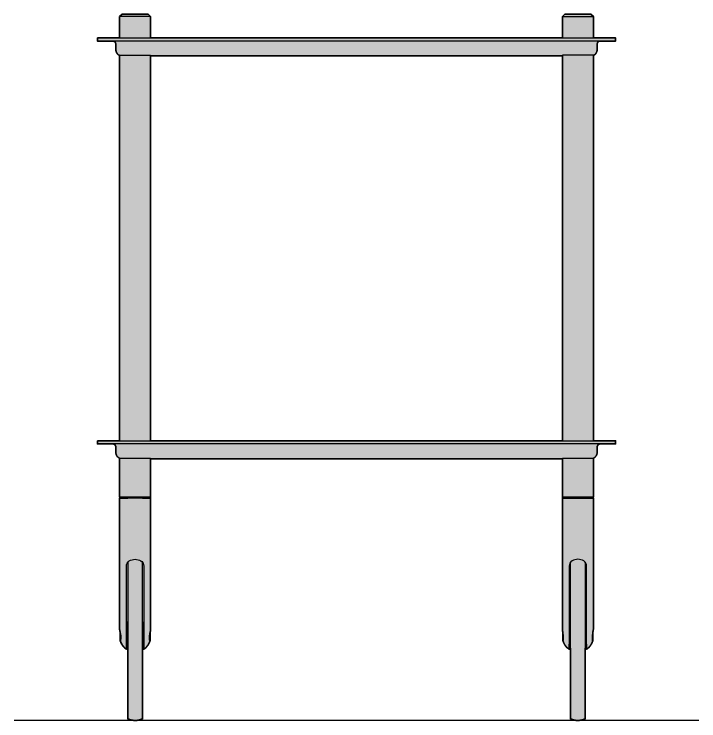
# Model space of a CAD drawing. Header units: millimetres. Extents: x 0 to 1689, y -774 to 571.
# Drawn here: x 1136 to 1689, y 0 to 571 of the extents above; entities that cross this region are included whole.
import ezdxf

# ---------------------------------------------------------------- set-up
doc = ezdxf.new("R2010")
doc.units = ezdxf.units.MM
doc.layers.add('Blocks', color=7, linetype='Continuous')
doc.layers.add('Blocks$Fill', color=7, linetype='Continuous', true_color=0xffffff)
for name, color, linetype, lineweight, true_color in [('Blocks$Inner', 7, 'Continuous', 25, 0x007f00), ('Blocks$Outline', 7, 'Continuous', 35, 0xff3f3f), ('Groud', 7, 'Continuous', 25, 0x243775)]:
    doc.layers.add(name, color=color, linetype=linetype, lineweight=lineweight, true_color=true_color)

# ---------------------------------------------------------------- blocks, each defined once
blk = doc.blocks.new('Flow Trolley Side')
at = {"layer": 'Blocks$Fill'}
h = blk.add_hatch(color=256, dxfattribs=at)
h.paths.add_polyline_path([(91.72, 58.49), (91.72, 1.5), (91.72, 1.49), (91.72, 1.48), (91.72, 1.47), (91.72, 1.46), (91.72, 1.44), (91.72, 1.43), (91.73, 1.42), (91.73, 1.41), (91.73, 1.39), (91.73, 1.38), (91.74, 1.37), (91.74, 1.36), (91.74, 1.35), (91.75, 1.34), (91.75, 1.32), (91.76, 1.31), (91.76, 1.3), (91.77, 1.29), (91.77, 1.28), (91.78, 1.27), (91.78, 1.26), (91.79, 1.25), (91.8, 1.24), (91.8, 1.22), (91.81, 1.21), (91.82, 1.2), (91.82, 1.2), (91.83, 1.19), (91.84, 1.18), (91.85, 1.17), (91.86, 1.16), (91.86, 1.15), (91.87, 1.14), (91.88, 1.13), (91.89, 1.13), (91.9, 1.12), (91.91, 1.11), (91.92, 1.1), (91.93, 1.1), (91.94, 1.09), (91.95, 1.08), (91.96, 1.07), (91.97, 1.07), (91.98, 1.06), (91.99, 1.06), (92, 1.05), (92.02, 1.05), (92.03, 1.04), (92.04, 1.04), (92.05, 1.03), (92.06, 1.03), (92.07, 1.02), (92.09, 1.02), (92.1, 1.02), (92.11, 1.02), (92.12, 1.01), (92.13, 1.01), (92.15, 1.01), (92.16, 1.01), (92.17, 1.01), (92.18, 1), (92.19, 1), (92.21, 1), (92.22, 1), (92.62, 1), (92.63, 1), (92.64, 1), (92.66, 1), (92.67, 1), (92.68, 1), (92.69, 1), (92.7, 1), (92.72, 0.99), (92.73, 0.99), (92.74, 0.99), (92.75, 0.99), (92.76, 0.98), (92.77, 0.98), (92.79, 0.97), (92.8, 0.97), (92.81, 0.97), (93.09, 0.85), (93.38, 0.75), (93.68, 0.65), (93.97, 0.55), (94.27, 0.47), (94.58, 0.39), (94.88, 0.32), (95.19, 0.25), (95.5, 0.19), (95.82, 0.14), (96.13, 0.1), (96.45, 0.06), (96.76, 0.04), (97.08, 0.02), (97.4, 0), (97.72, 0), (98.04, 0), (98.35, 0.01), (98.67, 0.03), (98.99, 0.06), (99.3, 0.09), (99.62, 0.14), (99.93, 0.19), (100.24, 0.24), (100.55, 0.31), (100.86, 0.38), (101.16, 0.46), (101.46, 0.54), (101.76, 0.63), (102.05, 0.73), (102.34, 0.84), (102.63, 0.95), (102.65, 0.96), (102.66, 0.96), (102.68, 0.97), (102.7, 0.98), (102.72, 0.98), (102.73, 0.99), (102.75, 0.99), (102.77, 1), (102.79, 1), (102.81, 1.01), (102.83, 1.01), (102.84, 1.01), (102.86, 1.01), (102.88, 1.02), (102.9, 1.02), (102.92, 1.02), (102.94, 1.02), (102.96, 1.02), (102.98, 1.02), (102.99, 1.03), (103.01, 1.03), (103.03, 1.02), (103.05, 1.02), (103.07, 1.02), (103.09, 1.02), (103.11, 1.02), (103.13, 1.02), (103.14, 1.02), (103.16, 1.01), (103.18, 1.01), (103.2, 1.01), (103.22, 1), (103.23, 1), (103.24, 1), (103.25, 1), (103.27, 1), (103.28, 1), (103.29, 0.99), (103.31, 0.99), (103.32, 0.99), (103.33, 1), (103.34, 1), (103.36, 1), (103.37, 1), (103.38, 1), (103.4, 1), (103.41, 1.01), (103.42, 1.01), (103.43, 1.01), (103.45, 1.02), (103.46, 1.02), (103.47, 1.03), (103.48, 1.03), (103.49, 1.04), (103.51, 1.05), (103.52, 1.05), (103.53, 1.06), (103.54, 1.07), (103.55, 1.07), (103.56, 1.08), (103.57, 1.09), (103.58, 1.1), (103.59, 1.1), (103.6, 1.11), (103.61, 1.12), (103.61, 1.13), (103.62, 1.14), (103.63, 1.15), (103.64, 1.16), (103.65, 1.17), (103.65, 1.18), (103.66, 1.19), (103.67, 1.2), (103.67, 1.21), (103.68, 1.23), (103.69, 1.24), (103.69, 1.25), (103.7, 1.26), (103.7, 1.27), (103.7, 1.29), (103.71, 1.3), (103.71, 1.31), (103.71, 1.32), (103.72, 1.34), (103.72, 1.35), (103.72, 1.36), (103.72, 1.37), (103.72, 1.39), (103.72, 1.4), (103.72, 1.41), (103.72, 1.43), (103.72, 1.44), (103.72, 1.45), (103.72, 1.46), (103.72, 1.48), (103.72, 1.49), (103.72, 58.49), (104.36, 58.49), (104.36, 61.59), (104.72, 61.59), (104.72, 57.49), (104.93, 57.63), (105.13, 57.78), (105.34, 57.94), (105.54, 58.1), (105.74, 58.26), (105.94, 58.43), (106.13, 58.6), (106.32, 58.78), (106.51, 58.96), (106.69, 59.14), (106.87, 59.33), (107.04, 59.52), (107.22, 59.72), (107.38, 59.92), (107.55, 60.12), (107.71, 60.33), (107.86, 60.54), (108.01, 60.75), (108.16, 60.97), (108.3, 61.19), (108.44, 61.41), (108.57, 61.64), (108.69, 61.86), (108.82, 62.09), (108.93, 62.32), (109.04, 62.56), (109.15, 62.79), (109.25, 63.03), (109.35, 63.27), (109.44, 63.51), (109.53, 63.75), (109.61, 63.99), (109.77, 63.99), (109.77, 68.84), (109.77, 71.01), (110.02, 72.18), (110.1, 72.6), (110.14, 72.79), (110.17, 72.98), (110.19, 73.15), (110.2, 73.3), (110.21, 73.38), (110.21, 73.45), (110.22, 73.51), (110.22, 73.58), (110.22, 179.69), (103.69, 179.69), (103.69, 180.19), (106.03, 180.19), (110.02, 180.19), (110.22, 180.39), (110.22, 211.49), (442.82, 211.49), (442.82, 180.39), (443.02, 180.19), (447.01, 180.19), (449.34, 180.19), (449.34, 179.69), (442.82, 179.69), (442.82, 73.58), (442.82, 73.51), (442.82, 73.45), (442.83, 73.38), (442.83, 73.3), (442.85, 73.15), (442.87, 72.98), (442.9, 72.79), (442.93, 72.6), (443.02, 72.18), (443.27, 71.01), (443.27, 63.99), (443.43, 63.99), (443.51, 63.75), (443.6, 63.51), (443.69, 63.27), (443.78, 63.03), (443.88, 62.79), (443.99, 62.56), (444.1, 62.32), (444.22, 62.09), (444.34, 61.86), (444.47, 61.64), (444.6, 61.41), (444.74, 61.19), (444.88, 60.97), (445.02, 60.75), (445.17, 60.54), (445.33, 60.33), (445.49, 60.12), (445.65, 59.92), (445.82, 59.72), (445.99, 59.52), (446.17, 59.33), (446.35, 59.14), (446.53, 58.96), (446.72, 58.78), (446.91, 58.6), (447.1, 58.43), (447.3, 58.26), (447.49, 58.1), (447.7, 57.94), (447.9, 57.78), (448.11, 57.63), (448.32, 57.49), (448.32, 61.59), (448.68, 61.59), (448.68, 58.49), (449.32, 58.49), (449.32, 1.49), (449.32, 1.48), (449.31, 1.46), (449.31, 1.45), (449.31, 1.44), (449.31, 1.43), (449.31, 1.41), (449.31, 1.4), (449.31, 1.39), (449.31, 1.37), (449.31, 1.36), (449.32, 1.35), (449.32, 1.34), (449.32, 1.32), (449.32, 1.31), (449.33, 1.3), (449.33, 1.29), (449.34, 1.27), (449.34, 1.26), (449.35, 1.25), (449.35, 1.24), (449.36, 1.23), (449.36, 1.21), (449.37, 1.2), (449.38, 1.19), (449.38, 1.18), (449.39, 1.17), (449.4, 1.16), (449.41, 1.15), (449.41, 1.14), (449.42, 1.13), (449.43, 1.12), (449.44, 1.11), (449.45, 1.1), (449.46, 1.1), (449.47, 1.09), (449.48, 1.08), (449.49, 1.07), (449.5, 1.07), (449.51, 1.06), (449.52, 1.05), (449.53, 1.05), (449.54, 1.04), (449.55, 1.03), (449.57, 1.03), (449.58, 1.02), (449.59, 1.02), (449.6, 1.01), (449.61, 1.01), (449.63, 1.01), (449.64, 1), (449.65, 1), (449.67, 1), (449.68, 1), (449.69, 1), (449.7, 1), (449.72, 0.99), (449.73, 0.99), (449.74, 0.99), (449.76, 1), (449.77, 1), (449.78, 1), (449.79, 1), (449.81, 1), (449.82, 1), (449.84, 1.01), (449.85, 1.01), (449.87, 1.01), (449.89, 1.02), (449.91, 1.02), (449.93, 1.02), (449.95, 1.02), (449.97, 1.02), (449.98, 1.02), (450, 1.02), (450.02, 1.03), (450.04, 1.03), (450.06, 1.02), (450.08, 1.02), (450.1, 1.02), (450.12, 1.02), (450.14, 1.02), (450.15, 1.02), (450.17, 1.01), (450.19, 1.01), (450.21, 1.01), (450.23, 1.01), (450.25, 1), (450.27, 1), (450.28, 0.99), (450.3, 0.99), (450.32, 0.98), (450.34, 0.98), (450.36, 0.97), (450.37, 0.96), (450.39, 0.96), (450.41, 0.95), (450.69, 0.84), (450.98, 0.73), (451.28, 0.63), (451.58, 0.54), (451.88, 0.46), (452.18, 0.38), (452.49, 0.31), (452.79, 0.24), (453.11, 0.19), (453.42, 0.14), (453.73, 0.09), (454.05, 0.06), (454.37, 0.03), (454.68, 0.01), (455, 0), (455.32, 0), (455.64, 0), (455.96, 0.02), (456.27, 0.04), (456.59, 0.06), (456.91, 0.1), (457.22, 0.14), (457.53, 0.19), (457.84, 0.25), (458.15, 0.32), (458.46, 0.39), (458.76, 0.47), (459.06, 0.55), (459.36, 0.65), (459.65, 0.75), (459.94, 0.85), (460.23, 0.97), (460.24, 0.97), (460.25, 0.97), (460.26, 0.98), (460.27, 0.98), (460.29, 0.99), (460.3, 0.99), (460.31, 0.99), (460.32, 0.99), (460.33, 1), (460.34, 1), (460.36, 1), (460.37, 1), (460.38, 1), (460.39, 1), (460.41, 1), (460.42, 1), (460.82, 1), (460.83, 1), (460.84, 1), (460.85, 1), (460.87, 1.01), (460.88, 1.01), (460.89, 1.01), (460.9, 1.01), (460.91, 1.01), (460.93, 1.02), (460.94, 1.02), (460.95, 1.02), (460.96, 1.02), (460.97, 1.03), (460.99, 1.03), (461, 1.04), (461.01, 1.04), (461.02, 1.05), (461.03, 1.05), (461.04, 1.06), (461.05, 1.06), (461.07, 1.07), (461.08, 1.07), (461.09, 1.08), (461.1, 1.09), (461.11, 1.1), (461.12, 1.1), (461.13, 1.11), (461.14, 1.12), (461.15, 1.13), (461.15, 1.13), (461.16, 1.14), (461.17, 1.15), (461.18, 1.16), (461.19, 1.17), (461.2, 1.18), (461.2, 1.19), (461.21, 1.2), (461.22, 1.2), (461.23, 1.21), (461.23, 1.22), (461.24, 1.24), (461.25, 1.25), (461.25, 1.26), (461.26, 1.27), (461.26, 1.28), (461.27, 1.29), (461.28, 1.3), (461.28, 1.31), (461.28, 1.32), (461.29, 1.34), (461.29, 1.35), (461.3, 1.36), (461.3, 1.37), (461.3, 1.38), (461.31, 1.39), (461.31, 1.41), (461.31, 1.42), (461.31, 1.43), (461.31, 1.44), (461.32, 1.46), (461.32, 1.47), (461.32, 1.48), (461.32, 1.49), (461.32, 1.5), (461.32, 58.49), (461.92, 58.49), (461.92, 61.59), (462.32, 61.59), (462.32, 57.49), (462.53, 57.63), (462.73, 57.78), (462.94, 57.94), (463.14, 58.1), (463.34, 58.26), (463.54, 58.43), (463.73, 58.6), (463.92, 58.77), (464.11, 58.96), (464.29, 59.14), (464.47, 59.33), (464.64, 59.52), (464.82, 59.72), (464.98, 59.92), (465.15, 60.12), (465.31, 60.33), (465.46, 60.54), (465.61, 60.75), (465.76, 60.97), (465.9, 61.19), (466.04, 61.41), (466.17, 61.64), (466.29, 61.86), (466.42, 62.09), (466.53, 62.32), (466.64, 62.56), (466.75, 62.79), (466.85, 63.03), (466.95, 63.27), (467.04, 63.51), (467.13, 63.75), (467.21, 63.99), (467.37, 63.99), (467.37, 68.3), (467.37, 71.01), (467.62, 72.18), (467.7, 72.6), (467.74, 72.79), (467.77, 72.98), (467.79, 73.15), (467.8, 73.3), (467.81, 73.38), (467.81, 73.45), (467.82, 73.51), (467.82, 73.58), (467.82, 179.69), (461.29, 179.69), (461.29, 180.19), (467.62, 180.19), (467.82, 180.39), (467.82, 211.89), (467.97, 211.96), (468.13, 212.04), (468.28, 212.12), (468.36, 212.16), (468.43, 212.21), (468.51, 212.25), (468.58, 212.3), (468.66, 212.35), (468.73, 212.4), (468.8, 212.45), (468.87, 212.51), (468.95, 212.56), (469.02, 212.62), (469.08, 212.68), (469.15, 212.74), (469.22, 212.8), (469.29, 212.86), (469.35, 212.92), (469.42, 212.99), (469.48, 213.05), (469.54, 213.12), (469.61, 213.19), (469.67, 213.26), (469.72, 213.33), (469.78, 213.4), (469.84, 213.47), (469.89, 213.55), (469.95, 213.62), (470, 213.7), (470.05, 213.78), (470.1, 213.85), (470.15, 213.93), (470.19, 214.01), (470.24, 214.09), (470.28, 214.17), (470.32, 214.26), (470.36, 214.34), (470.4, 214.42), (470.44, 214.51), (470.47, 214.59), (470.51, 214.68), (470.54, 214.76), (470.57, 214.85), (470.6, 214.93), (470.63, 215.02), (470.65, 215.1), (470.68, 215.19), (470.7, 215.28), (470.72, 215.36), (470.74, 215.45), (470.76, 215.54), (470.77, 215.63), (470.79, 215.71), (470.8, 215.8), (470.81, 215.89), (470.83, 216.06), (470.84, 216.23), (470.85, 216.4), (470.93, 221.03), (470.93, 221.09), (470.94, 221.14), (470.94, 221.19), (470.95, 221.25), (470.96, 221.3), (470.97, 221.36), (470.98, 221.41), (470.99, 221.46), (471, 221.52), (471.01, 221.57), (471.03, 221.63), (471.05, 221.68), (471.06, 221.74), (471.08, 221.79), (471.1, 221.85), (471.13, 221.9), (471.15, 221.96), (471.17, 222.01), (471.2, 222.06), (471.23, 222.12), (471.26, 222.17), (471.29, 222.22), (471.32, 222.27), (471.35, 222.32), (471.38, 222.37), (471.42, 222.42), (471.46, 222.47), (471.49, 222.52), (471.53, 222.57), (471.57, 222.61), (471.61, 222.66), (471.65, 222.7), (471.7, 222.75), (471.74, 222.79), (471.79, 222.83), (471.83, 222.87), (471.88, 222.91), (471.93, 222.95), (471.98, 222.98), (472.03, 223.02), (472.08, 223.05), (472.13, 223.09), (472.18, 223.12), (472.23, 223.15), (472.28, 223.18), (472.33, 223.21), (472.39, 223.23), (472.44, 223.26), (472.5, 223.28), (472.55, 223.31), (472.61, 223.33), (472.66, 223.35), (472.71, 223.37), (472.77, 223.38), (472.83, 223.4), (472.88, 223.41), (472.94, 223.43), (472.99, 223.44), (473.05, 223.45), (473.1, 223.46), (473.16, 223.47), (473.21, 223.47), (473.26, 223.48), (473.32, 223.49), (485.75, 223.49), (485.75, 225.99), (467.83, 225.99), (467.83, 537.4), (467.99, 537.47), (468.14, 537.54), (468.29, 537.63), (468.37, 537.67), (468.44, 537.71), (468.52, 537.76), (468.59, 537.81), (468.67, 537.86), (468.74, 537.91), (468.81, 537.96), (468.88, 538.02), (468.95, 538.07), (469.02, 538.13), (469.09, 538.18), (469.16, 538.24), (469.23, 538.3), (469.3, 538.37), (469.36, 538.43), (469.43, 538.49), (469.49, 538.56), (469.55, 538.63), (469.61, 538.7), (469.67, 538.77), (469.73, 538.84), (469.79, 538.91), (469.84, 538.98), (469.9, 539.06), (469.95, 539.13), (470, 539.21), (470.05, 539.28), (470.1, 539.36), (470.15, 539.44), (470.2, 539.52), (470.24, 539.6), (470.28, 539.68), (470.33, 539.76), (470.37, 539.84), (470.4, 539.93), (470.44, 540.01), (470.48, 540.1), (470.51, 540.18), (470.54, 540.26), (470.57, 540.35), (470.6, 540.44), (470.63, 540.52), (470.65, 540.61), (470.68, 540.69), (470.7, 540.78), (470.72, 540.87), (470.74, 540.95), (470.76, 541.04), (470.77, 541.13), (470.79, 541.21), (470.8, 541.3), (470.81, 541.39), (470.83, 541.56), (470.84, 541.73), (470.85, 541.9), (470.93, 546.53), (470.93, 546.59), (470.94, 546.64), (470.94, 546.69), (470.95, 546.75), (470.96, 546.8), (470.97, 546.86), (470.98, 546.91), (470.99, 546.96), (471, 547.02), (471.01, 547.07), (471.03, 547.13), (471.05, 547.18), (471.06, 547.24), (471.08, 547.29), (471.1, 547.35), (471.13, 547.4), (471.15, 547.46), (471.17, 547.51), (471.2, 547.56), (471.23, 547.62), (471.26, 547.67), (471.29, 547.72), (471.32, 547.77), (471.35, 547.82), (471.38, 547.87), (471.42, 547.92), (471.46, 547.97), (471.49, 548.02), (471.53, 548.07), (471.57, 548.11), (471.61, 548.16), (471.65, 548.2), (471.7, 548.25), (471.74, 548.29), (471.79, 548.33), (471.83, 548.37), (471.88, 548.41), (471.93, 548.45), (471.98, 548.48), (472.03, 548.52), (472.08, 548.55), (472.13, 548.59), (472.18, 548.62), (472.23, 548.65), (472.28, 548.68), (472.33, 548.71), (472.39, 548.73), (472.44, 548.76), (472.5, 548.78), (472.55, 548.81), (472.61, 548.83), (472.66, 548.85), (472.71, 548.87), (472.77, 548.88), (472.83, 548.9), (472.88, 548.91), (472.94, 548.93), (472.99, 548.94), (473.05, 548.95), (473.1, 548.96), (473.16, 548.97), (473.21, 548.97), (473.26, 548.98), (473.32, 548.99), (485.75, 548.99), (485.75, 551.49), (467.83, 551.49), (467.83, 568.74), (465.83, 570.74), (444.83, 570.74), (442.83, 568.74), (442.83, 551.49), (110.2, 551.49), (110.2, 568.74), (108.2, 570.74), (87.2, 570.74), (85.2, 568.74), (85.2, 551.49), (67.25, 551.49), (67.25, 548.99), (79.8, 548.98), (79.86, 548.98), (79.91, 548.97), (79.96, 548.96), (80.02, 548.95), (80.07, 548.94), (80.13, 548.93), (80.18, 548.92), (80.23, 548.91), (80.29, 548.89), (80.34, 548.87), (80.4, 548.86), (80.45, 548.84), (80.5, 548.82), (80.56, 548.79), (80.61, 548.77), (80.66, 548.75), (80.72, 548.72), (80.77, 548.69), (80.82, 548.66), (80.87, 548.63), (80.92, 548.6), (80.97, 548.57), (81.02, 548.54), (81.07, 548.5), (81.11, 548.47), (81.16, 548.43), (81.21, 548.39), (81.25, 548.35), (81.3, 548.31), (81.34, 548.27), (81.38, 548.22), (81.42, 548.18), (81.46, 548.14), (81.5, 548.09), (81.54, 548.04), (81.58, 548), (81.61, 547.95), (81.65, 547.9), (81.68, 547.85), (81.71, 547.8), (81.74, 547.75), (81.77, 547.7), (81.8, 547.65), (81.82, 547.6), (81.85, 547.54), (81.87, 547.49), (81.9, 547.44), (81.92, 547.38), (81.94, 547.33), (81.95, 547.28), (81.97, 547.22), (81.99, 547.17), (82, 547.11), (82.02, 547.06), (82.03, 547.01), (82.04, 546.95), (82.05, 546.9), (82.06, 546.85), (82.06, 546.79), (82.07, 546.74), (82.07, 546.69), (82.08, 546.64), (82.08, 546.58), (82.08, 546.53), (82.16, 541.9), (82.17, 541.73), (82.18, 541.56), (82.2, 541.39), (82.21, 541.3), (82.22, 541.21), (82.24, 541.12), (82.25, 541.04), (82.27, 540.95), (82.29, 540.86), (82.31, 540.78), (82.33, 540.69), (82.36, 540.6), (82.38, 540.52), (82.41, 540.43), (82.44, 540.34), (82.47, 540.26), (82.5, 540.17), (82.54, 540.09), (82.57, 540), (82.61, 539.92), (82.65, 539.84), (82.69, 539.75), (82.73, 539.67), (82.78, 539.59), (82.82, 539.51), (82.87, 539.43), (82.91, 539.35), (82.96, 539.27), (83.02, 539.19), (83.07, 539.12), (83.12, 539.04), (83.18, 538.97), (83.23, 538.9), (83.29, 538.82), (83.35, 538.75), (83.41, 538.68), (83.47, 538.61), (83.53, 538.55), (83.6, 538.48), (83.66, 538.42), (83.73, 538.35), (83.8, 538.29), (83.86, 538.23), (83.93, 538.17), (84, 538.11), (84.07, 538.06), (84.14, 538), (84.22, 537.95), (84.29, 537.9), (84.36, 537.84), (84.44, 537.8), (84.51, 537.75), (84.59, 537.7), (84.66, 537.66), (84.74, 537.61), (84.89, 537.53), (85.05, 537.46), (85.2, 537.39), (85.2, 225.99), (67.25, 225.99), (67.25, 223.49), (79.8, 223.48), (79.86, 223.48), (79.91, 223.47), (79.96, 223.46), (80.02, 223.45), (80.07, 223.44), (80.13, 223.43), (80.18, 223.42), (80.23, 223.41), (80.29, 223.39), (80.34, 223.37), (80.4, 223.36), (80.45, 223.34), (80.5, 223.32), (80.56, 223.29), (80.61, 223.27), (80.66, 223.25), (80.72, 223.22), (80.77, 223.19), (80.82, 223.16), (80.87, 223.13), (80.92, 223.1), (80.97, 223.07), (81.02, 223.04), (81.07, 223), (81.11, 222.97), (81.16, 222.93), (81.21, 222.89), (81.25, 222.85), (81.3, 222.81), (81.34, 222.77), (81.38, 222.72), (81.42, 222.68), (81.46, 222.64), (81.5, 222.59), (81.54, 222.54), (81.58, 222.5), (81.61, 222.45), (81.65, 222.4), (81.68, 222.35), (81.71, 222.3), (81.74, 222.25), (81.77, 222.2), (81.8, 222.15), (81.82, 222.1), (81.85, 222.04), (81.87, 221.99), (81.9, 221.94), (81.92, 221.88), (81.94, 221.83), (81.95, 221.78), (81.97, 221.72), (81.99, 221.67), (82, 221.61), (82.02, 221.56), (82.03, 221.51), (82.04, 221.45), (82.05, 221.4), (82.06, 221.35), (82.06, 221.29), (82.07, 221.24), (82.07, 221.19), (82.08, 221.14), (82.08, 221.08), (82.08, 221.03), (82.16, 216.4), (82.17, 216.23), (82.18, 216.06), (82.19, 215.97), (82.2, 215.88), (82.21, 215.8), (82.22, 215.71), (82.24, 215.62), (82.25, 215.53), (82.27, 215.45), (82.29, 215.36), (82.31, 215.27), (82.33, 215.19), (82.36, 215.1), (82.38, 215.01), (82.41, 214.92), (82.44, 214.84), (82.47, 214.75), (82.51, 214.67), (82.54, 214.58), (82.58, 214.5), (82.61, 214.41), (82.65, 214.33), (82.69, 214.25), (82.73, 214.16), (82.78, 214.08), (82.82, 214), (82.87, 213.92), (82.92, 213.84), (82.97, 213.77), (83.02, 213.69), (83.07, 213.61), (83.13, 213.54), (83.18, 213.46), (83.24, 213.39), (83.3, 213.32), (83.36, 213.25), (83.42, 213.18), (83.48, 213.11), (83.54, 213.04), (83.61, 212.97), (83.67, 212.91), (83.74, 212.85), (83.8, 212.78), (83.87, 212.72), (83.94, 212.66), (84.01, 212.61), (84.08, 212.55), (84.15, 212.49), (84.23, 212.44), (84.3, 212.39), (84.37, 212.34), (84.45, 212.29), (84.52, 212.24), (84.6, 212.2), (84.67, 212.15), (84.75, 212.11), (84.83, 212.07), (84.91, 212.03), (85.06, 211.95), (85.22, 211.88), (85.22, 180.39), (85.42, 180.19), (91.74, 180.19), (91.74, 179.69), (85.22, 179.69), (85.22, 73.58), (85.22, 73.51), (85.22, 73.45), (85.23, 73.38), (85.23, 73.3), (85.25, 73.15), (85.27, 72.98), (85.3, 72.79), (85.33, 72.6), (85.42, 72.18), (85.67, 71.01), (85.67, 63.99), (85.83, 63.99), (85.91, 63.75), (86, 63.51), (86.09, 63.27), (86.18, 63.03), (86.28, 62.79), (86.39, 62.56), (86.5, 62.32), (86.62, 62.09), (86.74, 61.86), (86.87, 61.64), (87, 61.41), (87.14, 61.19), (87.28, 60.97), (87.42, 60.75), (87.57, 60.54), (87.73, 60.33), (87.89, 60.12), (88.05, 59.92), (88.22, 59.72), (88.39, 59.52), (88.57, 59.33), (88.75, 59.14), (88.93, 58.96), (89.12, 58.77), (89.31, 58.6), (89.5, 58.43), (89.7, 58.26), (89.89, 58.1), (90.1, 57.94), (90.3, 57.78), (90.51, 57.63), (90.72, 57.49), (90.72, 61.59), (91.12, 61.59), (91.12, 58.49)], flags=0)
h.paths.add_polyline_path([(110.2, 225.99), (110.22, 536.99), (442.82, 536.99), (442.83, 225.99)], flags=0)
at = {"layer": 'Blocks$Inner'}
for p, q in [((82.08, 546.53), (82.16, 541.9)), ((470.85, 541.9), (470.93, 546.53)), ((110.22, 536.99), (442.82, 536.99)), ((467.82, 537.49), (467.82, 537.39)), ((82.08, 221.03), (82.16, 216.4)), ((470.85, 216.4), (470.93, 221.03)), ((110.22, 211.49), (442.82, 211.49)), ((110.22, 179.69), (85.22, 179.69)), ((442.82, 179.69), (467.82, 179.69)), ((91.72, 127.81), (91.72, 1.5)), ((103.72, 1.49), (103.72, 128.81)), ((449.32, 1.49), (449.32, 127.81)), ((461.32, 127.81), (461.32, 1.5)), ((90.72, 57.49), (90.72, 124.79)), ((104.72, 124.79), (104.72, 57.49)), ((448.32, 124.79), (448.32, 57.49)), ((462.32, 57.49), (462.32, 124.79)), ((109.4, 69.14), (109.47, 69.14)), ((109.47, 69.54), (109.47, 68.84)), ((443.57, 69.54), (443.57, 68.84)), ((443.64, 69.14), (443.57, 69.14)), ((85.97, 67.64), (85.99, 67.84)), ((86.17, 65.85), (86.04, 64.92)), ((109.39, 64.92), (109.27, 65.85)), ((443.64, 64.92), (443.77, 65.85)), ((466.87, 65.85), (466.99, 64.92)), ((467.07, 67.64), (467.05, 67.84)), ((92.22, 1), (92.62, 1)), ((460.82, 1), (460.42, 1))]:
    blk.add_line(p, q, dxfattribs=at)
for points in [[(110.2, 568.74), (108.2, 570.74), (87.2, 570.74), (85.2, 568.74)], [(110.2, 551.49), (110.2, 568.74), (85.2, 568.74), (85.2, 551.49)], [(442.83, 568.74), (444.83, 570.74), (465.83, 570.74), (467.83, 568.74)], [(442.83, 551.49), (442.83, 568.74), (467.83, 568.74), (467.83, 551.49)], [(85.22, 537.38), (85.21, 537.49), (85.2, 225.99)], [(85.22, 537.49), (110.22, 537.49), (110.22, 536.99), (110.2, 225.99)], [(467.83, 225.99), (467.82, 537.49), (442.82, 537.49), (442.82, 536.99), (442.83, 225.99)], [(85.22, 180.39), (85.42, 180.19), (110.02, 180.19)], [(110.22, 73.58), (110.22, 179.69), (97.72, 179.69), (85.22, 179.69), (85.22, 73.58)], [(91.74, 179.69), (91.74, 180.19)], [(103.69, 180.19), (103.69, 179.69)], [(106.03, 180.19), (110.02, 180.19), (110.22, 180.39)], [(447.01, 180.19), (443.02, 180.19), (442.82, 180.39)], [(442.82, 73.58), (442.82, 179.69), (455.32, 179.69), (467.82, 179.69), (467.82, 73.58)], [(467.82, 180.39), (467.62, 180.19), (443.02, 180.19)], [(449.34, 180.19), (449.34, 179.69)], [(461.29, 179.69), (461.29, 180.19)], [(90.72, 76.39), (91.12, 76.39)], [(91.72, 79.49), (91.12, 79.49), (91.12, 58.49), (91.72, 58.49)], [(103.72, 79.49), (104.36, 79.49), (104.36, 58.49), (103.72, 58.49)], [(104.76, 76.39), (104.36, 76.39)], [(448.28, 76.39), (448.68, 76.39)], [(449.32, 79.49), (448.68, 79.49), (448.68, 58.49), (449.32, 58.49)], [(461.32, 79.49), (461.92, 79.49), (461.92, 58.49), (461.32, 58.49)], [(462.32, 76.39), (461.92, 76.39)], [(85.67, 71.01), (85.67, 68.3), (85.67, 63.99), (85.83, 63.99)], [(85.97, 64.47), (85.97, 68.3), (85.97, 69.54)], [(109.47, 64.47), (109.47, 68.84), (109.35, 68.84)], [(109.61, 63.99), (109.77, 63.99), (109.77, 68.84), (109.77, 71.01)], [(443.43, 63.99), (443.27, 63.99), (443.27, 68.84), (443.27, 71.01)], [(443.57, 64.47), (443.57, 68.84), (443.68, 68.84)], [(467.07, 64.47), (467.07, 68.3), (467.07, 69.54)], [(467.37, 71.01), (467.37, 68.3), (467.37, 63.99), (467.21, 63.99)], [(91.12, 61.59), (90.72, 61.59)], [(104.36, 61.59), (104.76, 61.59)], [(448.68, 61.59), (448.28, 61.59)], [(461.92, 61.59), (462.32, 61.59)]]:
    blk.add_lwpolyline(points, dxfattribs=at)
for points in [[(67.25, 551.49), (485.75, 551.49), (485.75, 548.99), (67.25, 548.99)], [(67.25, 225.99), (485.75, 225.99), (485.75, 223.49), (67.25, 223.49)], [(85.22, 211.88), (85.22, 211.99), (110.22, 211.99), (110.22, 211.49), (110.22, 180.39), (85.22, 180.39)], [(467.82, 180.39), (442.82, 180.39), (442.82, 211.49), (442.82, 211.99), (467.82, 211.99), (467.82, 211.89)]]:
    blk.add_lwpolyline(points, close=True, dxfattribs=at)
at = {"layer": 'Blocks$Inner', "extrusion": (0, 0, -1)}
for centre, radius, start, end in [((-79.58, 546.49), 2.5, 90, 179), ((-473.51, 546.4), 2.59, 2.9038, 88.0962), ((-79.58, 220.99), 2.5, 90, 179), ((-473.51, 220.9), 2.59, 2.9038, 88.0962), ((-95.7, 124.79), 4.98, 0, 56.996), ((-97.72, 120.89), 9.36, 59.6407, 120.3591), ((-99.73, 124.79), 4.98, 123.0039, 180.0002), ((-113.24, 65.26), 3.86, 340.9703, 354.9205), ((-455.32, 67.84), 12.5, 304.0558, 342.0306), ((-455.32, 67.84), 12.5, 197.8199, 235.9442), ((-92.62, 0.5), 0.5, 90, 112.1868), ((-103.01, 0.01), 1.01, 67.9895, 101.9084), ((-449.73, 1.41), 0.42, 258.0916, 10.1521), ((-455.3, 13.05), 13.05, 247.8132, 292.0105), ((-460.82, 1.5), 0.5, 180, 270.0127)]:
    blk.add_arc(centre, radius, start, end, dxfattribs=at)
at = {"layer": 'Blocks$Inner'}
for centre, radius, start, end in [((87.16, 541.99), 5, 181, 247.1248), ((465.85, 541.99), 5, 293.2019, 359), ((87.16, 216.49), 5, 181, 247.1248), ((465.85, 216.49), 5, 293.2019, 359), ((453.3, 124.79), 4.98, 123.0039, 180.0002), ((455.32, 120.89), 9.36, 59.6407, 120.3591), ((457.33, 124.79), 4.98, 0, 56.996), ((97.72, 67.84), 12.5, 197.8199, 235.9442), ((97.72, 67.84), 12.5, 304.0558, 342.0306), ((439.8, 65.26), 3.86, 340.9703, 354.9205), ((92.22, 1.5), 0.5, 180, 270.0127), ((97.74, 13.05), 13.05, 247.8132, 292.0105), ((103.3, 1.41), 0.42, 258.0916, 10.1521), ((450.03, 0.01), 1.01, 67.9895, 101.9084), ((460.42, 0.5), 0.5, 90, 112.1868)]:
    blk.add_arc(centre, radius, start, end, dxfattribs=at)
for points, knots in [([(85.22, 73.58), (85.22, 73.49), (85.22, 73.4), (85.24, 73.2), (85.25, 73.09), (85.3, 72.74), (85.35, 72.48), (85.48, 71.88), (85.55, 71.56), (85.7, 70.88), (85.78, 70.52), (85.93, 69.78), (86, 69.41), (86.11, 68.64), (86.16, 68.27), (86.22, 67.53), (86.24, 67.16), (86.23, 66.47), (86.21, 66.15), (86.17, 65.85)], [38.111399, 38.111399, 38.111399, 38.111399, 38.688816, 38.688816, 39.266232, 39.266232, 40.421066, 40.421066, 41.5759, 41.5759, 42.730733, 42.730733, 43.885567, 43.885567, 45.0404, 45.0404, 46.195234, 46.195234, 47.350067, 47.350067, 47.350067, 47.350067]), ([(109.27, 65.85), (109.23, 66.15), (109.21, 66.47), (109.2, 67.16), (109.21, 67.52), (109.28, 68.27), (109.32, 68.64), (109.44, 69.4), (109.51, 69.78), (109.66, 70.52), (109.74, 70.88), (109.89, 71.56), (109.96, 71.88), (110.08, 72.48), (110.13, 72.74), (110.18, 73.09), (110.2, 73.2), (110.21, 73.4), (110.22, 73.49), (110.22, 73.58)], [1.873058, 1.873058, 1.873058, 1.873058, 3.027851, 3.027851, 4.182643, 4.182643, 5.337436, 5.337436, 6.492229, 6.492229, 7.647021, 7.647021, 8.801814, 8.801814, 9.956606, 9.956606, 10.534003, 10.534003, 11.111399, 11.111399, 11.111399, 11.111399]), ([(443.77, 65.85), (443.81, 66.15), (443.83, 66.47), (443.84, 67.16), (443.82, 67.52), (443.76, 68.27), (443.72, 68.64), (443.6, 69.4), (443.53, 69.78), (443.38, 70.52), (443.3, 70.88), (443.15, 71.56), (443.08, 71.88), (442.95, 72.48), (442.9, 72.74), (442.85, 73.09), (442.84, 73.2), (442.82, 73.4), (442.82, 73.49), (442.82, 73.58)], [1.873058, 1.873058, 1.873058, 1.873058, 3.027851, 3.027851, 4.182643, 4.182643, 5.337436, 5.337436, 6.492229, 6.492229, 7.647021, 7.647021, 8.801814, 8.801814, 9.956606, 9.956606, 10.534003, 10.534003, 11.111399, 11.111399, 11.111399, 11.111399]), ([(467.82, 73.58), (467.82, 73.49), (467.81, 73.4), (467.8, 73.2), (467.78, 73.09), (467.73, 72.74), (467.68, 72.48), (467.56, 71.88), (467.49, 71.56), (467.34, 70.88), (467.26, 70.52), (467.11, 69.78), (467.04, 69.41), (466.92, 68.64), (466.88, 68.27), (466.81, 67.53), (466.8, 67.16), (466.81, 66.47), (466.83, 66.15), (466.87, 65.85)], [38.111399, 38.111399, 38.111399, 38.111399, 38.688816, 38.688816, 39.266232, 39.266232, 40.421066, 40.421066, 41.5759, 41.5759, 42.730733, 42.730733, 43.885567, 43.885567, 45.0404, 45.0404, 46.195234, 46.195234, 47.350067, 47.350067, 47.350067, 47.350067]), ([(86.04, 64.92), (86.01, 64.68), (85.97, 64.49), (85.93, 64.27), (85.92, 64.2), (85.89, 64.1), (85.88, 64.06), (85.85, 63.99), (85.83, 63.98), (85.82, 64.02)], [48.282288, 48.282288, 48.282288, 48.282288, 49.505894, 49.505894, 50.117697, 50.117697, 50.7295, 50.7295, 51.872121, 51.872121, 51.872121, 51.872121]), ([(466.99, 64.92), (467.03, 64.68), (467.06, 64.49), (467.11, 64.27), (467.12, 64.2), (467.15, 64.1), (467.16, 64.06), (467.19, 63.99), (467.21, 63.98), (467.22, 64.02)], [48.282288, 48.282288, 48.282288, 48.282288, 49.505894, 49.505894, 50.117697, 50.117697, 50.7295, 50.7295, 51.872121, 51.872121, 51.872121, 51.872121])]:
    blk.add_open_spline(points, degree=3, knots=knots, dxfattribs=at)
at = {"layer": 'Blocks$Outline'}
for points in [[(110.2, 551.49), (110.2, 568.74), (108.2, 570.74), (87.2, 570.74), (85.2, 568.74), (85.2, 551.49)], [(467.83, 551.49), (467.83, 568.74), (465.83, 570.74), (444.83, 570.74), (442.83, 568.74), (442.83, 551.49)], [(85.2, 551.49), (67.25, 551.49)], [(67.25, 551.49), (67.25, 548.99), (79.8, 548.98)], [(442.83, 551.49), (110.2, 551.49)], [(473.32, 548.99), (485.75, 548.99), (485.75, 551.49), (467.83, 551.49)], [(85.2, 537.39), (85.2, 225.99)], [(110.2, 225.99), (110.22, 536.99)], [(442.82, 536.99), (442.83, 225.99)], [(467.83, 225.99), (467.83, 537.4)], [(85.2, 225.99), (67.25, 225.99)], [(67.25, 225.99), (67.25, 223.49), (79.8, 223.48)], [(442.83, 225.99), (110.2, 225.99)], [(473.32, 223.49), (485.75, 223.49), (485.75, 225.99), (467.83, 225.99)], [(85.22, 211.88), (85.22, 180.39), (85.42, 180.19), (91.74, 180.19)], [(110.02, 180.19), (110.22, 180.39), (110.22, 211.49)], [(442.82, 211.49), (442.82, 180.39), (443.02, 180.19)], [(461.29, 180.19), (467.62, 180.19), (467.82, 180.39), (467.82, 211.89)], [(91.74, 180.19), (91.74, 179.69)], [(103.69, 179.69), (103.69, 180.19)], [(103.69, 180.19), (106.03, 180.19)], [(106.03, 180.19), (110.02, 180.19)], [(443.02, 180.19), (447.01, 180.19)], [(447.01, 180.19), (449.34, 180.19)], [(449.34, 180.19), (449.34, 179.69)], [(461.29, 179.69), (461.29, 180.19)], [(85.67, 71.01), (85.67, 68.3), (85.67, 63.99), (85.83, 63.99)], [(467.21, 63.99), (467.37, 63.99), (467.37, 68.3), (467.37, 71.01)], [(90.72, 61.59), (91.12, 61.59)], [(91.12, 61.59), (91.12, 58.49), (91.72, 58.49)], [(103.72, 58.49), (104.36, 58.49), (104.36, 61.59)], [(104.36, 61.59), (104.72, 61.59)], [(448.32, 61.59), (448.68, 61.59)], [(448.68, 61.59), (448.68, 58.49), (449.32, 58.49)], [(461.32, 58.49), (461.92, 58.49), (461.92, 61.59)], [(461.92, 61.59), (462.32, 61.59)]]:
    blk.add_lwpolyline(points, dxfattribs=at)
for points, weights, degree, knots in [([(79.8, 548.98), (82.04, 548.78), (82.08, 546.53), (82.12, 544.22), (82.16, 541.9), (82.22, 538.66), (85.2, 537.39)], [0.966450100831, 0.731141691918, 1, 1, 1, 0.838499466071, 0.999156738168], 2, [0.242295, 0.242295, 0.242295, 3.883358, 3.883358, 8.514956, 8.514956, 14.270372, 14.270372, 14.270372]), ([(467.83, 537.4), (470.79, 538.68), (470.85, 541.9), (470.89, 544.22), (470.93, 546.53), (471.04, 548.81), (473.32, 548.99)], [0.999159109457, 0.840050086891, 1, 1, 1, 0.744370789085, 0.984054954934], 2, [398.102911, 398.102911, 398.102911, 403.829781, 403.829781, 408.46138, 408.46138, 412.190805, 412.190805, 412.190805]), ([(79.8, 223.48), (82.04, 223.28), (82.08, 221.03), (82.12, 218.72), (82.16, 216.4), (82.22, 213.15), (85.22, 211.88)], [0.966450100831, 0.731141691918, 1, 1, 1, 0.838076731518, 1], 2, [0.242295, 0.242295, 0.242295, 3.883358, 3.883358, 8.514956, 8.514956, 14.285437, 14.285437, 14.285437]), ([(467.82, 211.89), (470.79, 213.17), (470.85, 216.4), (470.89, 218.72), (470.93, 221.03), (471.04, 223.31), (473.32, 223.49)], [1, 0.839628533522, 1, 1, 1, 0.744370789076, 0.984054954951], 2, [398.087817, 398.087817, 398.087817, 403.829781, 403.829781, 408.46138, 408.46138, 412.190805, 412.190805, 412.190805]), ([(104.72, 61.59), (104.72, 60.22), (104.72, 58.86), (104.72, 57.49), (107.05, 59.06), (108.74, 61.31), (109.61, 63.99), (109.66, 63.99), (109.71, 63.99), (109.77, 63.99), (109.77, 65.6), (109.77, 67.22), (109.77, 68.84), (109.77, 69.56), (109.77, 70.29), (109.77, 71.01)], [1, 1, 1, 1, 0.963726800423, 0.963726800423, 1, 1, 1, 1, 1, 1, 1, 1, 1, 1], 3, [186.529716, 186.529716, 186.529716, 186.529716, 190.629522, 190.629522, 190.629522, 198.914351, 198.914351, 198.914351, 199.0718, 199.0718, 199.0718, 203.91972, 203.91972, 203.91972, 206.097833, 206.097833, 206.097833, 206.097833]), ([(443.27, 71.01), (443.27, 70.29), (443.27, 69.56), (443.27, 68.84), (443.27, 67.22), (443.27, 65.6), (443.27, 63.99), (443.32, 63.99), (443.38, 63.99), (443.43, 63.99), (444.3, 61.31), (445.99, 59.06), (448.32, 57.49), (448.32, 58.86), (448.32, 60.22), (448.32, 61.59)], [1, 1, 1, 1, 1, 1, 1, 1, 1, 1, 0.963726800423, 0.963726800423, 1, 1, 1, 1], 3, [-206.097833, -206.097833, -206.097833, -206.097833, -203.91972, -203.91972, -203.91972, -199.0718, -199.0718, -199.0718, -198.914351, -198.914351, -198.914351, -190.629522, -190.629522, -190.629522, -186.529716, -186.529716, -186.529716, -186.529716]), ([(85.83, 63.99), (85.83, 63.99), (86.7, 61.31), (88.39, 59.06), (90.72, 57.49), (90.72, 58.86), (90.72, 60.22), (90.72, 61.59)], [0.999563874369, 0.999563868256, 0.963443810221, 0.963589191569, 1, 1, 1, 1], 3, [27.905329, 27.905329, 27.905329, 27.905329, 27.905331, 36.189555, 36.189555, 36.189555, 40.28936, 40.28936, 40.28936, 40.28936]), ([(462.32, 61.59), (462.32, 60.22), (462.32, 58.86), (462.32, 57.49), (464.65, 59.06), (466.34, 61.31), (467.21, 63.99), (467.21, 63.99)], [1, 1, 1, 1, 0.963589191569, 0.963443810221, 0.999563868255, 0.999563874368], 3, [-40.28936, -40.28936, -40.28936, -40.28936, -36.189555, -36.189555, -36.189555, -27.905331, -27.905329, -27.905329, -27.905329, -27.905329]), ([(91.72, 58.49), (91.72, 30), (91.72, 1.5), (91.72, 1.3), (91.86, 1.15), (92.01, 1), (92.22, 1), (92.42, 1), (92.62, 1), (92.72, 1), (92.81, 0.97), (97.72, -1.03), (102.63, 0.95), (102.92, 1.07), (103.22, 1), (103.44, 0.96), (103.6, 1.11), (103.76, 1.27), (103.72, 1.49), (103.72, 29.99), (103.72, 58.49)], [1, 1, 1, 0.923858288976, 1, 0.923858288976, 1, 1, 1, 0.981314830965, 1, 0.926537335789, 1, 0.95651138374, 1, 0.882823776748, 1, 0.882823776748, 1, 1, 1], 2, [69.323312, 69.323312, 69.323312, 126.308326, 126.308326, 126.700994, 126.700994, 127.093661, 127.093661, 127.494641, 127.494641, 127.688298, 127.688298, 137.756416, 137.756416, 138.357284, 138.357284, 138.767933, 138.767933, 139.178582, 139.178582, 196.178582, 196.178582, 196.178582]), ([(449.32, 58.49), (449.32, 29.99), (449.32, 1.49), (449.28, 1.27), (449.44, 1.11), (449.6, 0.96), (449.82, 1), (450.12, 1.07), (450.41, 0.95), (455.32, -1.03), (460.23, 0.97), (460.32, 1), (460.42, 1), (460.62, 1), (460.82, 1), (461.03, 1), (461.17, 1.15), (461.32, 1.3), (461.32, 1.5), (461.32, 30), (461.32, 58.49)], [1, 1, 1, 0.882823776748, 1, 0.882823776748, 1, 0.95651138374, 1, 0.926537335789, 1, 0.981314830965, 1, 1, 1, 0.923858288976, 1, 0.923858288976, 1, 1, 1], 2, [-196.178582, -196.178582, -196.178582, -139.178582, -139.178582, -138.767933, -138.767933, -138.357284, -138.357284, -137.756416, -137.756416, -127.688298, -127.688298, -127.494641, -127.494641, -127.093661, -127.093661, -126.700994, -126.700994, -126.308326, -126.308326, -69.323312, -69.323312, -69.323312])]:
    blk.add_rational_spline(points, weights, degree=degree, knots=knots, dxfattribs=at)
for points in [[(110.22, 536.99), (276.52, 536.99), (442.82, 536.99)], [(110.22, 211.49), (276.52, 211.49), (442.82, 211.49)]]:
    blk.add_open_spline(points, degree=2, dxfattribs=at)
for points, knots in [([(91.74, 179.69), (89.57, 179.69), (87.39, 179.69), (85.22, 179.69), (85.22, 144.32), (85.22, 108.95), (85.22, 73.58), (85.22, 73.49), (85.22, 73.4), (85.24, 73.2), (85.25, 73.09), (85.3, 72.74), (85.35, 72.48), (85.48, 71.88), (85.55, 71.56), (85.64, 71.15), (85.65, 71.08), (85.67, 71.01)], [12.850399, 12.850399, 12.850399, 12.850399, 13.111399, 13.111399, 13.111399, 14.111399, 14.111399, 14.111399, 14.688816, 14.688816, 15.266232, 15.266232, 16.421066, 16.421066, 17.5759, 17.5759, 17.808829, 17.808829, 17.808829, 17.808829]), ([(109.77, 71.01), (109.78, 71.08), (109.8, 71.15), (109.89, 71.56), (109.96, 71.88), (110.08, 72.48), (110.13, 72.74), (110.18, 73.09), (110.2, 73.2), (110.21, 73.4), (110.22, 73.49), (110.22, 73.58), (110.22, 108.95), (110.22, 144.32), (110.22, 179.69), (108.04, 179.69), (105.87, 179.69), (103.69, 179.69)], [7.416344, 7.416344, 7.416344, 7.416344, 7.647021, 7.647021, 8.801814, 8.801814, 9.956606, 9.956606, 10.534003, 10.534003, 11.111399, 11.111399, 11.111399, 12.111399, 12.111399, 12.111399, 12.372399, 12.372399, 12.372399, 12.372399]), ([(449.34, 179.69), (447.17, 179.69), (444.99, 179.69), (442.82, 179.69), (442.82, 144.32), (442.82, 108.95), (442.82, 73.58), (442.82, 73.49), (442.82, 73.4), (442.84, 73.2), (442.85, 73.09), (442.9, 72.74), (442.95, 72.48), (443.08, 71.88), (443.15, 71.56), (443.24, 71.15), (443.26, 71.08), (443.27, 71.01)], [-12.372399, -12.372399, -12.372399, -12.372399, -12.111399, -12.111399, -12.111399, -11.111399, -11.111399, -11.111399, -10.534003, -10.534003, -9.956606, -9.956606, -8.801814, -8.801814, -7.647021, -7.647021, -7.416344, -7.416344, -7.416344, -7.416344]), ([(467.37, 71.01), (467.38, 71.08), (467.4, 71.15), (467.49, 71.56), (467.56, 71.88), (467.68, 72.48), (467.73, 72.74), (467.78, 73.09), (467.8, 73.2), (467.81, 73.4), (467.82, 73.49), (467.82, 73.58), (467.82, 108.95), (467.82, 144.32), (467.82, 179.69), (465.64, 179.69), (463.47, 179.69), (461.29, 179.69)], [-17.808829, -17.808829, -17.808829, -17.808829, -17.5759, -17.5759, -16.421066, -16.421066, -15.266232, -15.266232, -14.688816, -14.688816, -14.111399, -14.111399, -14.111399, -13.111399, -13.111399, -13.111399, -12.850399, -12.850399, -12.850399, -12.850399])]:
    blk.add_open_spline(points, degree=3, knots=knots, dxfattribs=at)

msp = doc.modelspace()

# ---------------------------------------------------------------- linework, layer by layer
at = {"layer": 'Groud'}
msp.add_lwpolyline([(1689.11, 0), (1136.07, 0)], dxfattribs=at)

# ---------------------------------------------------------------- block references
at = {"layer": 'Blocks'}
msp.add_blockref('Flow Trolley Side', (1136.07, 0), dxfattribs=at)

doc.saveas('drawing.dxf')
